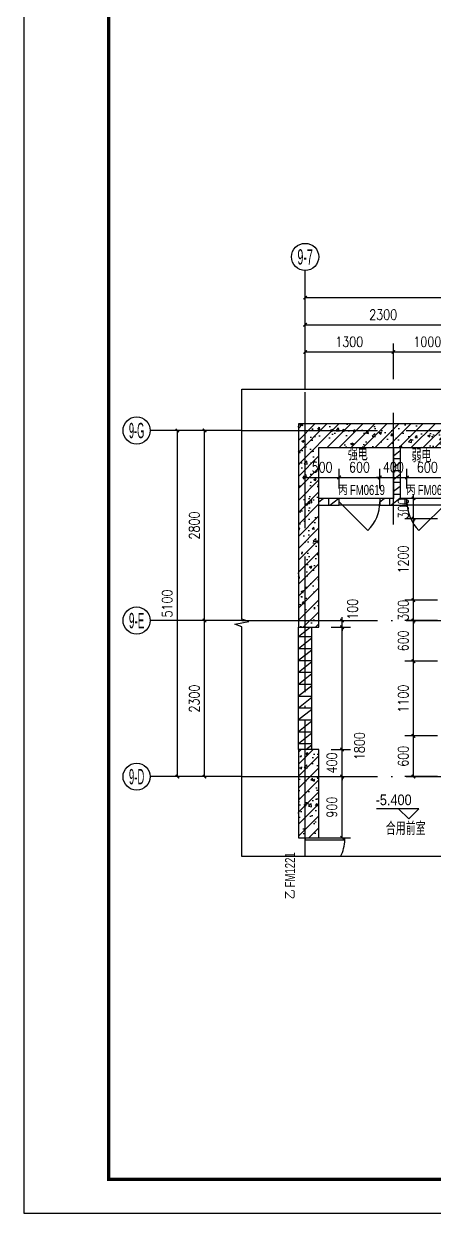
# Model space of a CAD drawing. Extents: x 718358 to 1668613, y -348838 to -159582.
# Drawn here: x 749908 to 755953, y -263294 to -245770 of the extents above; entities that cross this region are included whole.
import ezdxf
from ezdxf.enums import TextEntityAlignment as Align

# ---------------------------------------------------------------- set-up
doc = ezdxf.new("R2010")
doc.units = 0
doc.header["$LTSCALE"] = 1000
doc.linetypes.add('DOTE', pattern=[2.42, 2, -0.2, 0.02, -0.2])
for name, color, linetype in [('建-图框', 4, 'Continuous'), ('建-墙体', 2, 'Continuous'), ('建-尺寸', 73, 'Continuous'), ('建-影线', 8, 'Continuous'), ('建-房间名', 7, 'Continuous'), ('建-柱子', 6, 'Continuous'), ('建-标高', 3, 'Continuous'), ('建-符号', 3, 'Continuous'), ('建-轴标', 3, 'Continuous'), ('建-轴网', 14, 'DOTE'), ('建-门', 4, 'Continuous'), ('建-门窗', 4, 'Continuous'), ('建-门窗-编号', 7, 'Continuous')]:
    doc.layers.add(name, color=color, linetype=linetype)
doc.styles.add('_TCH_AXIS', font='gt宽度调整.shx', dxfattribs={"bigfont": 'gt国标汉字.shx'})
doc.styles.add('_TCH_DIM', font='gt单线西文.shx', dxfattribs={"width": 0.8, "bigfont": 'gt单线中文.shx'})
doc.styles.add('_TCH_WINDOW', font='gt单线西文.shx', dxfattribs={"height": 3.5, "bigfont": 'gt单线中文.shx'})
doc.styles.add('DIM_FONT', font='SIMPLEX.shx', dxfattribs={"width": 0.8, "bigfont": 'GBCBIG.shx'})
doc.dimstyles.new('DIMN50', dxfattribs={"dimscale": 0.5, "dimtxt": 300, "dimasz": 100, "dimexe": 250, "dimexo": 300, "dimgap": 150, "dimtad": 1, "dimdec": 0, "dimzin": 0, "dimdsep": 46, "dimtxsty": 'DIM_FONT', "dimblk": 'ARCHTICK', "dimcen": 0.09, "dimdle": 1, "dimclrt": 7, "dimazin": 2, "dimtfac": 1, "dimtdec": 0, "dimtix": 1, "dimtmove": 2, "dimatfit": 3, "dimldrblk": 'ARCHTICK', "dimfxl": 1, "dimtolj": 1, "dimtzin": 0, "dimarcsym": 0})
pattern_1 = [(0, (0, 0), (0, 175), []), (37.875, (200, 0), (-84.807639, 109.038328), []), (90, (200, 0), (-225, 1e-14), [])]
pattern_2 = [(45, (0, 0), (-88.388348, 88.388348), []), (50, (0, 0), (358.63009, -31.37607), [37.5, -412.5]), (355, (0, 0), (-69.37567, 376.09607), [30, -330]), (100.4514, (29.9, -2.6), (289.25469, 344.71977), [31.8701, -350.57106]), (46.1842, (0, 100), (533.62052, -82.7595), [56.25, -618.75]), (96.6356, (44.47, 93.1), (467.33135, 487.05894), [47.80514, -525.8565]), (351.1842, (0, 100), (467.33097, 487.0593), [45, -495]), (21, (50, 75), (298.45353, -201.30945), [37.5, -412.5]), (326, (50, 75), (121.65767, 362.57502), [30, -330]), (71.4514, (74.87, 58.22), (420.11131, 161.26525), [31.8701, -350.57106]), (37.5, (0, 0), (6.079928, 166.446927), [0, -326, 0, -335, 0, -331.25]), (7.5, (0, 0), (131.53477, 197.205856), [0, -191, 0, -318.5, 0, -126.25]), (327.5, (-111.5, 0), (266.911218, -11.277436), [0, -125, 0, -390, 0, -517.5]), (317.5, (-161.5, 0), (291.593085, 50.05249), [0, -162.5, 0, -259, 0, -367.5])]

# ---------------------------------------------------------------- blocks, each defined once
blk = doc.blocks.new('_ArchTick')
at = {"color": 0, "linetype": 'ByBlock', "const_width": 0.4}
blk.add_lwpolyline([(-0.5, -0.5), (0.5, 0.5)], dxfattribs=at)
blk = doc.blocks.new('*D3106')
at = {"layer": 'Defpoints', "color": 0, "transparency": 16777216}
for p in [(755647, -256262), (756152, -256262), (756152, -256862)]:
    blk.add_point(p, dxfattribs=at)
at = {"layer": '建-尺寸', "color": 0, "lineweight": -2, "transparency": 16777216}
for p, q in [((756002, -256262), (755522, -256262)), ((755647, -256863), (755647, -256262)), ((756002, -256862), (755522, -256862))]:
    blk.add_line(p, q, dxfattribs=at)
at = {"layer": '建-尺寸', "color": 0, "lineweight": -2, "transparency": 16777216, "xscale": 50, "yscale": 50, "zscale": 50}
for p, rotation in [((755647, -256262), 90), ((755647, -256862), 270)]:
    blk.add_blockref('_ArchTick', p, dxfattribs=dict(at, rotation=rotation))
at = {"layer": '建-尺寸', "color": 7, "transparency": 16777216, "insert": (755497, -256562), "char_height": 150, "attachment_point": 5, "rotation": 90, "style": 'DIM_FONT'}
blk.add_mtext('\\A1;600', dxfattribs=at)
blk = doc.blocks.new('*D3107')
at = {"layer": 'Defpoints', "color": 0, "transparency": 16777216}
for p in [(755647, -255162), (756152, -255162), (756152, -256262)]:
    blk.add_point(p, dxfattribs=at)
at = {"layer": '建-尺寸', "color": 0, "lineweight": -2, "transparency": 16777216}
for p, q in [((756002, -255162), (755522, -255162)), ((755647, -256263), (755647, -255162)), ((756002, -256262), (755522, -256262))]:
    blk.add_line(p, q, dxfattribs=at)
at = {"layer": '建-尺寸', "color": 0, "lineweight": -2, "transparency": 16777216, "xscale": 50, "yscale": 50, "zscale": 50}
for p, rotation in [((755647, -255162), 90), ((755647, -256262), 270)]:
    blk.add_blockref('_ArchTick', p, dxfattribs=dict(at, rotation=rotation))
at = {"layer": '建-尺寸', "color": 7, "transparency": 16777216, "insert": (755497, -255712), "char_height": 150, "attachment_point": 5, "rotation": 90, "style": 'DIM_FONT'}
blk.add_mtext('\\A1;1100', dxfattribs=at)
blk = doc.blocks.new('*D3108')
at = {"layer": 'Defpoints', "color": 0, "transparency": 16777216}
for p in [(755647, -254562), (756152, -254562), (756152, -255162)]:
    blk.add_point(p, dxfattribs=at)
at = {"layer": '建-尺寸', "color": 0, "lineweight": -2, "transparency": 16777216}
for p, q in [((756002, -254562), (755522, -254562)), ((755647, -255163), (755647, -254562)), ((756002, -255162), (755522, -255162))]:
    blk.add_line(p, q, dxfattribs=at)
at = {"layer": '建-尺寸', "color": 0, "lineweight": -2, "transparency": 16777216, "xscale": 50, "yscale": 50, "zscale": 50}
for p, rotation in [((755647, -254562), 90), ((755647, -255162), 270)]:
    blk.add_blockref('_ArchTick', p, dxfattribs=dict(at, rotation=rotation))
at = {"layer": '建-尺寸', "color": 7, "transparency": 16777216, "insert": (755497, -254862), "char_height": 150, "attachment_point": 5, "rotation": 90, "style": 'DIM_FONT'}
blk.add_mtext('\\A1;600', dxfattribs=at)
blk = doc.blocks.new('*D3109')
at = {"layer": 'Defpoints', "color": 0, "transparency": 16777216}
for p in [(755647, -254262), (756152, -254262), (756152, -254562)]:
    blk.add_point(p, dxfattribs=at)
at = {"layer": '建-尺寸', "color": 0, "lineweight": -2, "transparency": 16777216}
for p, q in [((756002, -254262), (755522, -254262)), ((755647, -254262), (755647, -254212)), ((755647, -254562), (755647, -254262)), ((756002, -254562), (755522, -254562)), ((755647, -254562), (755647, -254612))]:
    blk.add_line(p, q, dxfattribs=at)
at = {"layer": '建-尺寸', "color": 0, "lineweight": -2, "transparency": 16777216, "xscale": 50, "yscale": 50, "zscale": 50}
for p, rotation in [((755647, -254262), 270), ((755647, -254562), 90)]:
    blk.add_blockref('_ArchTick', p, dxfattribs=dict(at, rotation=rotation))
at = {"layer": '建-尺寸', "color": 7, "transparency": 16777216, "insert": (755497, -254412), "char_height": 150, "attachment_point": 5, "rotation": 90, "style": 'DIM_FONT'}
blk.add_mtext('\\A1;300', dxfattribs=at)
blk = doc.blocks.new('*D3110')
at = {"layer": 'Defpoints', "color": 0, "transparency": 16777216}
for p in [(755647, -253062), (756152, -253062), (756152, -254262)]:
    blk.add_point(p, dxfattribs=at)
at = {"layer": '建-尺寸', "color": 0, "lineweight": -2, "transparency": 16777216}
for p, q in [((756002, -253062), (755522, -253062)), ((755647, -254263), (755647, -253062)), ((756002, -254262), (755522, -254262))]:
    blk.add_line(p, q, dxfattribs=at)
at = {"layer": '建-尺寸', "color": 0, "lineweight": -2, "transparency": 16777216, "xscale": 50, "yscale": 50, "zscale": 50}
for p, rotation in [((755647, -253062), 90), ((755647, -254262), 270)]:
    blk.add_blockref('_ArchTick', p, dxfattribs=dict(at, rotation=rotation))
at = {"layer": '建-尺寸', "color": 7, "transparency": 16777216, "insert": (755497, -253662), "char_height": 150, "attachment_point": 5, "rotation": 90, "style": 'DIM_FONT'}
blk.add_mtext('\\A1;1200', dxfattribs=at)
blk = doc.blocks.new('*D3111')
at = {"layer": 'Defpoints', "color": 0, "transparency": 16777216}
for p in [(755647, -252762), (756152, -252762), (756152, -253062)]:
    blk.add_point(p, dxfattribs=at)
at = {"layer": '建-尺寸', "color": 0, "lineweight": -2, "transparency": 16777216}
for p, q in [((756002, -252762), (755522, -252762)), ((755647, -252762), (755647, -252712)), ((755647, -253062), (755647, -252762)), ((756002, -253062), (755522, -253062)), ((755647, -253062), (755647, -253112))]:
    blk.add_line(p, q, dxfattribs=at)
at = {"layer": '建-尺寸', "color": 0, "lineweight": -2, "transparency": 16777216, "xscale": 50, "yscale": 50, "zscale": 50}
for p, rotation in [((755647, -252762), 270), ((755647, -253062), 90)]:
    blk.add_blockref('_ArchTick', p, dxfattribs=dict(at, rotation=rotation))
at = {"layer": '建-尺寸', "color": 7, "transparency": 16777216, "insert": (755497, -252912), "char_height": 150, "attachment_point": 5, "rotation": 90, "style": 'DIM_FONT'}
blk.add_mtext('\\A1;300', dxfattribs=at)
blk = doc.blocks.new('*D3113')
at = {"layer": 'Defpoints', "color": 0, "transparency": 16777216}
for p in [(756152, -252454), (755552, -252765), (756152, -252765)]:
    blk.add_point(p, dxfattribs=at)
at = {"layer": '建-尺寸', "color": 0, "lineweight": -2, "transparency": 16777216}
for p, q in [((755552, -252615), (755552, -252329)), ((756152, -252615), (756152, -252329)), ((755551, -252454), (756152, -252454))]:
    blk.add_line(p, q, dxfattribs=at)
at = {"layer": '建-尺寸', "color": 0, "lineweight": -2, "transparency": 16777216, "xscale": 50, "yscale": 50, "zscale": 50, "rotation": 180}
blk.add_blockref('_ArchTick', (755552, -252454), dxfattribs=at)
at = {"layer": '建-尺寸', "color": 0, "lineweight": -2, "transparency": 16777216, "xscale": 50, "yscale": 50, "zscale": 50}
blk.add_blockref('_ArchTick', (756152, -252454), dxfattribs=at)
at = {"layer": '建-尺寸', "color": 7, "transparency": 16777216, "insert": (755852, -252304), "char_height": 150, "attachment_point": 5, "style": 'DIM_FONT'}
blk.add_mtext('\\A1;600', dxfattribs=at)
blk = doc.blocks.new('*D3114')
at = {"layer": 'Defpoints', "color": 0, "transparency": 16777216}
for p in [(755552, -252454), (755152, -252765), (755552, -252765)]:
    blk.add_point(p, dxfattribs=at)
at = {"layer": '建-尺寸', "color": 0, "lineweight": -2, "transparency": 16777216}
for p, q in [((755152, -252615), (755152, -252329)), ((755552, -252615), (755552, -252329)), ((755152, -252454), (755102, -252454)), ((755152, -252454), (755552, -252454)), ((755552, -252454), (755602, -252454))]:
    blk.add_line(p, q, dxfattribs=at)
at = {"layer": '建-尺寸', "color": 0, "lineweight": -2, "transparency": 16777216, "xscale": 50, "yscale": 50, "zscale": 50}
blk.add_blockref('_ArchTick', (755152, -252454), dxfattribs=at)
at = {"layer": '建-尺寸', "color": 0, "lineweight": -2, "transparency": 16777216, "xscale": 50, "yscale": 50, "zscale": 50, "rotation": 180}
blk.add_blockref('_ArchTick', (755552, -252454), dxfattribs=at)
at = {"layer": '建-尺寸', "color": 7, "transparency": 16777216, "insert": (755352, -252304), "char_height": 150, "attachment_point": 5, "style": 'DIM_FONT'}
blk.add_mtext('\\A1;400', dxfattribs=at)
blk = doc.blocks.new('*D3115')
at = {"layer": 'Defpoints', "color": 0, "transparency": 16777216}
for p in [(755152, -252454), (754552, -252765), (755152, -252765)]:
    blk.add_point(p, dxfattribs=at)
at = {"layer": '建-尺寸', "color": 0, "lineweight": -2, "transparency": 16777216}
for p, q in [((754552, -252615), (754552, -252329)), ((755152, -252615), (755152, -252329)), ((754551, -252454), (755152, -252454))]:
    blk.add_line(p, q, dxfattribs=at)
at = {"layer": '建-尺寸', "color": 0, "lineweight": -2, "transparency": 16777216, "xscale": 50, "yscale": 50, "zscale": 50, "rotation": 180}
blk.add_blockref('_ArchTick', (754552, -252454), dxfattribs=at)
at = {"layer": '建-尺寸', "color": 0, "lineweight": -2, "transparency": 16777216, "xscale": 50, "yscale": 50, "zscale": 50}
blk.add_blockref('_ArchTick', (755152, -252454), dxfattribs=at)
at = {"layer": '建-尺寸', "color": 7, "transparency": 16777216, "insert": (754852, -252304), "char_height": 150, "attachment_point": 5, "style": 'DIM_FONT'}
blk.add_mtext('\\A1;600', dxfattribs=at)
blk = doc.blocks.new('*D3116')
at = {"layer": 'Defpoints', "color": 0, "transparency": 16777216}
for p in [(754552, -252454), (754052, -252765), (754552, -252765)]:
    blk.add_point(p, dxfattribs=at)
at = {"layer": '建-尺寸', "color": 0, "lineweight": -2, "transparency": 16777216}
for p, q in [((754052, -252615), (754052, -252329)), ((754552, -252615), (754552, -252329)), ((754051, -252454), (754552, -252454))]:
    blk.add_line(p, q, dxfattribs=at)
at = {"layer": '建-尺寸', "color": 0, "lineweight": -2, "transparency": 16777216, "xscale": 50, "yscale": 50, "zscale": 50, "rotation": 180}
blk.add_blockref('_ArchTick', (754052, -252454), dxfattribs=at)
at = {"layer": '建-尺寸', "color": 0, "lineweight": -2, "transparency": 16777216, "xscale": 50, "yscale": 50, "zscale": 50}
blk.add_blockref('_ArchTick', (754552, -252454), dxfattribs=at)
at = {"layer": '建-尺寸', "color": 7, "transparency": 16777216, "insert": (754302, -252304), "char_height": 150, "attachment_point": 5, "style": 'DIM_FONT'}
blk.add_mtext('\\A1;500', dxfattribs=at)
blk = doc.blocks.new('*D3117')
at = {"layer": 'Defpoints', "color": 0, "transparency": 16777216}
for p in [(754284, -254562), (754596, -254562), (754284, -254662)]:
    blk.add_point(p, dxfattribs=at)
at = {"layer": '建-尺寸', "color": 0, "lineweight": -2, "transparency": 16777216}
for p, q in [((754434, -254562), (754721, -254562)), ((754596, -254562), (754596, -254512)), ((754596, -254662), (754596, -254562)), ((754434, -254662), (754721, -254662)), ((754596, -254662), (754596, -254712))]:
    blk.add_line(p, q, dxfattribs=at)
at = {"layer": '建-尺寸', "color": 0, "lineweight": -2, "transparency": 16777216, "xscale": 50, "yscale": 50, "zscale": 50}
for p, rotation in [((754596, -254562), 270), ((754596, -254662), 90)]:
    blk.add_blockref('_ArchTick', p, dxfattribs=dict(at, rotation=rotation))
at = {"layer": '建-尺寸', "color": 7, "transparency": 16777216, "insert": (754751, -254396), "char_height": 150, "attachment_point": 5, "rotation": 90, "style": 'DIM_FONT'}
blk.add_mtext('\\A1;100', dxfattribs=at)
blk = doc.blocks.new('*D3118')
at = {"layer": 'Defpoints', "color": 0, "transparency": 16777216}
for p in [(754284, -254662), (754596, -254662), (754284, -256462)]:
    blk.add_point(p, dxfattribs=at)
at = {"layer": '建-尺寸', "color": 0, "lineweight": -2, "transparency": 16777216}
for p, q in [((754434, -254662), (754721, -254662)), ((754596, -256463), (754596, -254662)), ((754434, -256462), (754721, -256462))]:
    blk.add_line(p, q, dxfattribs=at)
at = {"layer": '建-尺寸', "color": 0, "lineweight": -2, "transparency": 16777216, "xscale": 50, "yscale": 50, "zscale": 50}
for p, rotation in [((754596, -254662), 90), ((754596, -256462), 270)]:
    blk.add_blockref('_ArchTick', p, dxfattribs=dict(at, rotation=rotation))
at = {"layer": '建-尺寸', "color": 7, "transparency": 16777216, "insert": (754853, -256412), "char_height": 150, "attachment_point": 5, "rotation": 90, "style": 'DIM_FONT'}
blk.add_mtext('\\A1;1800', dxfattribs=at)
blk = doc.blocks.new('*D3119')
at = {"layer": 'Defpoints', "color": 0, "transparency": 16777216}
for p in [(754284, -256462), (754596, -256462), (754284, -256862)]:
    blk.add_point(p, dxfattribs=at)
at = {"layer": '建-尺寸', "color": 0, "lineweight": -2, "transparency": 16777216}
for p, q in [((754434, -256462), (754721, -256462)), ((754596, -256462), (754596, -256412)), ((754596, -256862), (754596, -256462)), ((754434, -256862), (754721, -256862)), ((754596, -256862), (754596, -256912))]:
    blk.add_line(p, q, dxfattribs=at)
at = {"layer": '建-尺寸', "color": 0, "lineweight": -2, "transparency": 16777216, "xscale": 50, "yscale": 50, "zscale": 50}
for p, rotation in [((754596, -256462), 270), ((754596, -256862), 90)]:
    blk.add_blockref('_ArchTick', p, dxfattribs=dict(at, rotation=rotation))
at = {"layer": '建-尺寸', "color": 7, "transparency": 16777216, "insert": (754446, -256662), "char_height": 150, "attachment_point": 5, "rotation": 90, "style": 'DIM_FONT'}
blk.add_mtext('\\A1;400', dxfattribs=at)
blk = doc.blocks.new('*D3120')
at = {"layer": 'Defpoints', "color": 0, "transparency": 16777216}
for p in [(754284, -256862), (754596, -256862), (754284, -257762)]:
    blk.add_point(p, dxfattribs=at)
at = {"layer": '建-尺寸', "color": 0, "lineweight": -2, "transparency": 16777216}
for p, q in [((754434, -256862), (754721, -256862)), ((754596, -257763), (754596, -256862)), ((754434, -257762), (754721, -257762))]:
    blk.add_line(p, q, dxfattribs=at)
at = {"layer": '建-尺寸', "color": 0, "lineweight": -2, "transparency": 16777216, "xscale": 50, "yscale": 50, "zscale": 50}
for p, rotation in [((754596, -256862), 90), ((754596, -257762), 270)]:
    blk.add_blockref('_ArchTick', p, dxfattribs=dict(at, rotation=rotation))
at = {"layer": '建-尺寸', "color": 7, "transparency": 16777216, "insert": (754446, -257312), "char_height": 150, "attachment_point": 5, "rotation": 90, "style": 'DIM_FONT'}
blk.add_mtext('\\A1;900', dxfattribs=at)
blk = doc.blocks.new('*D3304')
at = {"layer": 'Defpoints', "color": 0, "transparency": 16777216}
for p in [(752570, -254562), (753070, -254562), (753070, -256862)]:
    blk.add_point(p, dxfattribs=at)
at = {"layer": '建-尺寸', "color": 0, "lineweight": -2, "transparency": 16777216}
for p, q in [((752920, -254562), (752445, -254562)), ((752570, -256863), (752570, -254562)), ((752920, -256862), (752445, -256862))]:
    blk.add_line(p, q, dxfattribs=at)
at = {"layer": '建-尺寸', "color": 0, "lineweight": -2, "transparency": 16777216, "xscale": 50, "yscale": 50, "zscale": 50}
for p, rotation in [((752570, -254562), 90), ((752570, -256862), 270)]:
    blk.add_blockref('_ArchTick', p, dxfattribs=dict(at, rotation=rotation))
at = {"layer": '建-尺寸', "color": 7, "transparency": 16777216, "insert": (752420, -255712), "char_height": 150, "attachment_point": 5, "rotation": 90, "style": 'DIM_FONT'}
blk.add_mtext('\\A1;2300', dxfattribs=at)
blk = doc.blocks.new('*D3305')
at = {"layer": 'Defpoints', "color": 0, "transparency": 16777216}
for p in [(752570, -251762), (753070, -251762), (753070, -254562)]:
    blk.add_point(p, dxfattribs=at)
at = {"layer": '建-尺寸', "color": 0, "lineweight": -2, "transparency": 16777216}
for p, q in [((752920, -251762), (752445, -251762)), ((752570, -254563), (752570, -251762)), ((752920, -254562), (752445, -254562))]:
    blk.add_line(p, q, dxfattribs=at)
at = {"layer": '建-尺寸', "color": 0, "lineweight": -2, "transparency": 16777216, "xscale": 50, "yscale": 50, "zscale": 50}
for p, rotation in [((752570, -251762), 90), ((752570, -254562), 270)]:
    blk.add_blockref('_ArchTick', p, dxfattribs=dict(at, rotation=rotation))
at = {"layer": '建-尺寸', "color": 7, "transparency": 16777216, "insert": (752420, -253162), "char_height": 150, "attachment_point": 5, "rotation": 90, "style": 'DIM_FONT'}
blk.add_mtext('\\A1;2800', dxfattribs=at)
blk = doc.blocks.new('*D3306')
at = {"layer": 'Defpoints', "color": 0, "transparency": 16777216}
for p in [(752170, -251762), (752770, -251762), (752770, -256862)]:
    blk.add_point(p, dxfattribs=at)
at = {"layer": '建-尺寸', "color": 0, "lineweight": -2, "transparency": 16777216}
for p, q in [((752620, -251762), (752045, -251762)), ((752170, -256863), (752170, -251762)), ((752620, -256862), (752045, -256862))]:
    blk.add_line(p, q, dxfattribs=at)
at = {"layer": '建-尺寸', "color": 0, "lineweight": -2, "transparency": 16777216, "xscale": 50, "yscale": 50, "zscale": 50}
for p, rotation in [((752170, -251762), 90), ((752170, -256862), 270)]:
    blk.add_blockref('_ArchTick', p, dxfattribs=dict(at, rotation=rotation))
at = {"layer": '建-尺寸', "color": 7, "transparency": 16777216, "insert": (752020, -254312), "char_height": 150, "attachment_point": 5, "rotation": 90, "style": 'DIM_FONT'}
blk.add_mtext('\\A1;5100', dxfattribs=at)
blk = doc.blocks.new('*D3310')
at = {"layer": 'Defpoints', "color": 0, "transparency": 16777216}
for p in [(764952, -249805), (754052, -250976), (764952, -250976)]:
    blk.add_point(p, dxfattribs=at)
at = {"layer": '建-尺寸', "color": 0, "lineweight": -2, "transparency": 16777216}
for p, q in [((754052, -250826), (754052, -249680)), ((764952, -250826), (764952, -249680)), ((754051, -249805), (764953, -249805))]:
    blk.add_line(p, q, dxfattribs=at)
at = {"layer": '建-尺寸', "color": 0, "lineweight": -2, "transparency": 16777216, "xscale": 50, "yscale": 50, "zscale": 50, "rotation": 180}
blk.add_blockref('_ArchTick', (754052, -249805), dxfattribs=at)
at = {"layer": '建-尺寸', "color": 0, "lineweight": -2, "transparency": 16777216, "xscale": 50, "yscale": 50, "zscale": 50}
blk.add_blockref('_ArchTick', (764952, -249805), dxfattribs=at)
at = {"layer": '建-尺寸', "color": 7, "transparency": 16777216, "insert": (759502, -249655), "char_height": 150, "attachment_point": 5, "style": 'DIM_FONT'}
blk.add_mtext('\\A1;10900', dxfattribs=at)
blk = doc.blocks.new('*D3311')
at = {"layer": 'Defpoints', "color": 0, "transparency": 16777216}
for p in [(755352, -250605), (754052, -251155), (755352, -251155)]:
    blk.add_point(p, dxfattribs=at)
at = {"layer": '建-尺寸', "color": 0, "lineweight": -2, "transparency": 16777216}
for p, q in [((754052, -251005), (754052, -250480)), ((755352, -251005), (755352, -250480)), ((754051, -250605), (755353, -250605))]:
    blk.add_line(p, q, dxfattribs=at)
at = {"layer": '建-尺寸', "color": 0, "lineweight": -2, "transparency": 16777216, "xscale": 50, "yscale": 50, "zscale": 50, "rotation": 180}
blk.add_blockref('_ArchTick', (754052, -250605), dxfattribs=at)
at = {"layer": '建-尺寸', "color": 0, "lineweight": -2, "transparency": 16777216, "xscale": 50, "yscale": 50, "zscale": 50}
blk.add_blockref('_ArchTick', (755352, -250605), dxfattribs=at)
at = {"layer": '建-尺寸', "color": 7, "transparency": 16777216, "insert": (754702, -250455), "char_height": 150, "attachment_point": 5, "style": 'DIM_FONT'}
blk.add_mtext('\\A1;1300', dxfattribs=at)
blk = doc.blocks.new('*D3312')
at = {"layer": 'Defpoints', "color": 0, "transparency": 16777216}
for p in [(756352, -250605), (755352, -251155), (756352, -251155)]:
    blk.add_point(p, dxfattribs=at)
at = {"layer": '建-尺寸', "color": 0, "lineweight": -2, "transparency": 16777216}
for p, q in [((755352, -251005), (755352, -250480)), ((756352, -251005), (756352, -250480)), ((755352, -250605), (756352, -250605))]:
    blk.add_line(p, q, dxfattribs=at)
at = {"layer": '建-尺寸', "color": 0, "lineweight": -2, "transparency": 16777216, "xscale": 50, "yscale": 50, "zscale": 50, "rotation": 180}
blk.add_blockref('_ArchTick', (755352, -250605), dxfattribs=at)
at = {"layer": '建-尺寸', "color": 0, "lineweight": -2, "transparency": 16777216, "xscale": 50, "yscale": 50, "zscale": 50}
blk.add_blockref('_ArchTick', (756352, -250605), dxfattribs=at)
at = {"layer": '建-尺寸', "color": 7, "transparency": 16777216, "insert": (755852, -250455), "char_height": 150, "attachment_point": 5, "style": 'DIM_FONT'}
blk.add_mtext('\\A1;1000', dxfattribs=at)
blk = doc.blocks.new('*D3316')
at = {"layer": 'Defpoints', "color": 0, "transparency": 16777216}
for p in [(756352, -250205), (754052, -251155), (756352, -251155)]:
    blk.add_point(p, dxfattribs=at)
at = {"layer": '建-尺寸', "color": 0, "lineweight": -2, "transparency": 16777216}
for p, q in [((754052, -251005), (754052, -250080)), ((754052, -250205), (756352, -250205)), ((756352, -251005), (756352, -250080))]:
    blk.add_line(p, q, dxfattribs=at)
at = {"layer": '建-尺寸', "color": 0, "lineweight": -2, "transparency": 16777216, "xscale": 50, "yscale": 50, "zscale": 50, "rotation": 180}
blk.add_blockref('_ArchTick', (754052, -250205), dxfattribs=at)
at = {"layer": '建-尺寸', "color": 0, "lineweight": -2, "transparency": 16777216, "xscale": 50, "yscale": 50, "zscale": 50}
blk.add_blockref('_ArchTick', (756352, -250205), dxfattribs=at)
at = {"layer": '建-尺寸', "color": 7, "transparency": 16777216, "insert": (755202, -250055), "char_height": 150, "attachment_point": 5, "style": 'DIM_FONT'}
blk.add_mtext('\\A1;2300', dxfattribs=at)

msp = doc.modelspace()

# ---------------------------------------------------------------- hatches: boundary and pattern name
at = {"layer": '建-影线'}
h = msp.add_hatch(dxfattribs=at)
h.set_pattern_fill('钢筋混凝土', color=256, scale=50, style=0)
h.set_pattern_definition(pattern_2)
h.paths.add_polyline_path([(754251.9, -252012.4), (756451.9, -252012.4), (756451.9, -251662.4), (753951.9, -251662.4), (753951.9, -254662.4), (754251.9, -254662.4)])
h = msp.add_hatch(dxfattribs=at)
h.set_pattern_fill('空心砖', color=256, scale=50, style=0)
h.set_pattern_definition(pattern_1)
h.paths.add_polyline_path([(755451.9, -252012.4), (755351.9, -252012.4), (755351.9, -252762.6), (755385.2, -252796), (755451.9, -252762.6)])
h = msp.add_hatch(dxfattribs=at)
h.set_pattern_fill('空心砖', color=256, scale=50, style=0)
h.set_pattern_definition(pattern_1)
h.paths.add_polyline_path([(754251.9, -252862.6), (754551.9, -252862.6), (754551.9, -252762.6), (754251.9, -252762.6)])
h = msp.add_hatch(dxfattribs=at)
h.set_pattern_fill('空心砖', color=256, scale=50, style=0)
h.set_pattern_definition(pattern_1)
h.paths.add_polyline_path([(755351.9, -252762.6), (755151.9, -252762.6), (755151.9, -252862.6), (755351.9, -252862.6), (755385.2, -252796)])
h = msp.add_hatch(dxfattribs=at)
h.set_pattern_fill('空心砖', color=256, scale=50, style=0)
h.set_pattern_definition(pattern_1)
h.paths.add_polyline_path([(755351.9, -252862.6), (755551.9, -252862.6), (755551.9, -252762.6), (755451.9, -252762.6), (755385.2, -252796)])
h = msp.add_hatch(dxfattribs=at)
h.set_pattern_fill('空心砖', color=256, scale=50, style=0)
h.set_pattern_definition(pattern_1)
h.paths.add_polyline_path([(754151.9, -254662.4), (753951.9, -254662.4), (753951.9, -256462.4), (754151.9, -256462.4)])
h = msp.add_hatch(dxfattribs=at)
h.set_pattern_fill('钢筋混凝土', color=256, scale=50, style=0)
h.set_pattern_definition(pattern_2)
h.paths.add_polyline_path([(753951.9, -256462.4), (753951.9, -257762.4), (754251.9, -257762.4), (754251.9, -256462.4)])

# ---------------------------------------------------------------- linework, layer by layer
at = {"layer": '建-图框'}
msp.add_lwpolyline([(749908.1, -263294.4), (802458.1, -263294.4), (802458.1, -233594.4), (749908.1, -233594.4)], close=True, dxfattribs=at)
at = {"layer": '建-图框', "const_width": 50}
msp.add_lwpolyline([(751158.1, -262794.4), (801958.1, -262794.4), (801958.1, -234094.4), (751158.1, -234094.4)], close=True, dxfattribs=at)
at = {"layer": '建-墙体'}
for p, q in [((755351.9, -252012.4), (755351.9, -252762.6)), ((755451.9, -252012.4), (755451.9, -252762.6)), ((754551.9, -252762.6), (754251.9, -252762.6)), ((754251.9, -252862.6), (754551.9, -252862.6)), ((754551.9, -252862.6), (754551.9, -252762.6)), ((755351.9, -252762.6), (755151.9, -252762.6)), ((755151.9, -252762.6), (755151.9, -252862.6)), ((755151.9, -252862.6), (755351.9, -252862.6)), ((755351.9, -252862.6), (755551.9, -252862.6)), ((755551.9, -252762.6), (755451.9, -252762.6)), ((755551.9, -252862.6), (755551.9, -252762.6)), ((753951.9, -256462.4), (753951.9, -254662.4)), ((754151.9, -256462.4), (754151.9, -254662.4))]:
    msp.add_line(p, q, dxfattribs=at)
at = {"layer": '建-柱子'}
for p, q in [((756451.9, -251662.4), (753951.9, -251662.4)), ((753951.9, -251662.4), (753951.9, -254662.4)), ((754251.9, -252012.4), (756451.9, -252012.4)), ((754251.9, -254662.4), (754251.9, -252012.4)), ((753951.9, -254662.4), (754251.9, -254662.4)), ((753951.9, -256462.4), (753951.9, -257762.4)), ((754251.9, -256462.4), (753951.9, -256462.4)), ((754251.9, -257762.4), (754251.9, -256462.4)), ((753951.9, -257762.4), (754251.9, -257762.4))]:
    msp.add_line(p, q, dxfattribs=at)
at = {"layer": '建-标高'}
for p, q in [((755728.3, -257335.2), (755105, -257335.2)), ((755578.3, -257485.2), (755428.3, -257335.2)), ((755578.3, -257485.2), (755728.3, -257335.2))]:
    msp.add_line(p, q, dxfattribs=at)
at = {"layer": '建-符号'}
for points in [[(753119.8, -251154.9), (759531.1, -251154.9), (759569.3, -251049.9), (759606.3, -251259.9), (759643.6, -251154.9), (766054.9, -251154.9)], [(753119.8, -258039.8), (753119.8, -254653.6), (753014.8, -254615.4), (753224.8, -254578.4), (753119.8, -254541.1), (753119.8, -251154.9)], [(766054.9, -258039.8), (759643.6, -258039.8), (759605.3, -258144.8), (759568.3, -257934.8), (759531.1, -258039.8), (753119.8, -258039.8)]]:
    msp.add_lwpolyline(points, dxfattribs=at)
at = {"layer": '建-轴标'}
for p, q in [((754052, -251154.9), (754052, -249404.9)), ((753119.8, -251762.4), (751769.8, -251762.4)), ((753119.8, -254562.4), (751769.8, -254562.4)), ((753119.8, -256862.4), (751769.8, -256862.4))]:
    msp.add_line(p, q, dxfattribs=at)
for centre in [(754052, -249204.9), (751569.8, -251762.4), (751569.8, -254562.4), (751569.8, -256862.4)]:
    msp.add_circle(centre, 200, dxfattribs=at)
at = {"layer": '建-轴网'}
for p, q in [((754051.9, -258039.8), (754051.9, -251154.9)), ((755351.9, -253147.8), (755351.9, -251502.8)), ((753119.8, -251762.4), (766054.9, -251762.4)), ((753119.8, -254562.4), (766054.9, -254562.4)), ((753119.8, -256862.4), (766054.9, -256862.4))]:
    msp.add_line(p, q, dxfattribs=at)
at = {"layer": '建-门'}
for p, q in [((755151.9, -252762.6), (754551.9, -252762.6)), ((754551.9, -252812.6), (754976.1, -253236.9)), ((755151.9, -252862.6), (754551.9, -252862.6)), ((756151.9, -252762.6), (755551.9, -252762.6)), ((756151.9, -252862.6), (755551.9, -252862.6)), ((756151.9, -252812.6), (755727.6, -253236.9))]:
    msp.add_line(p, q, dxfattribs=at)
for centre, start, end in [((754551.9, -252812.6), 315, 360), ((756151.9, -252812.6), 180, 225)]:
    msp.add_arc(centre, 600, start, end, dxfattribs=at)
at = {"layer": '建-门窗'}
for p, q in [((754051.9, -257762.4), (754636.9, -257762.4)), ((754051.9, -257762.4), (754051.9, -257792.4)), ((754636.9, -257792.4), (754636.9, -257762.4)), ((754051.9, -257792.4), (754636.9, -257792.4))]:
    msp.add_line(p, q, dxfattribs=at)
msp.add_arc((754051.9, -257777.4), 585, 333.35454, 358.53072, dxfattribs=at)

# ---------------------------------------------------------------- texts
at = {"layer": '建-房间名', "style": 'DIM_FONT', "width": 0.8}
for s, p in [('强电', (754680.9, -252204.7)), ('弱电', (755617.9, -252231.4)), ('合用前室', (755239.7, -257722.2))]:
    msp.add_text(s, height=192.91, dxfattribs=at).set_placement(p)
at = {"layer": '建-标高', "style": '_TCH_DIM', "width": 0.888889}
msp.add_text('-5.400', height=157.5, dxfattribs=at).set_placement((755090, -257282.7))
at = {"layer": '建-轴标', "style": '_TCH_AXIS'}
for s, width, p, p2 in [('9-7', 0.35, (753938.9, -249318.1), (754165.1, -249318.1)), ('9-G', 0.344262, (751456.6, -251875.6), (751682.9, -251875.6)), ('9-E', 0.355932, (751456.6, -254675.6), (751682.9, -254675.6)), ('9-D', 0.35, (751456.6, -256975.6), (751682.9, -256975.6))]:
    msp.add_text(s, height=226.27, dxfattribs=dict(at, width=width)).set_placement(p, p2, align=Align.FIT)
at = {"layer": '建-门窗-编号', "style": '_TCH_WINDOW'}
for s, rotation, p in [('丙', 360, (754536.4, -252712.6)), ('丙', 360, (755536.4, -252712.6)), ('乙', 90, (753903.8, -258667.9))]:
    msp.add_text(s, height=143.3, rotation=rotation, dxfattribs=at).set_placement(p)
at = {"layer": '建-门窗-编号', "style": '_TCH_WINDOW', "width": 0.705882}
for s, rotation, p in [('FM0619', 360, (754711.4, -252712.6)), ('FM0619', 360, (755711.4, -252712.6)), ('FM1221', 90, (753903.8, -258492.9))]:
    msp.add_text(s, height=148.75, rotation=rotation, dxfattribs=at).set_placement(p)

# ---------------------------------------------------------------- dimensions: what is measured, and where the dimension line sits
at = {"layer": '建-尺寸'}
for p1, p2, distance, picture, middle in [((754051.8, -250976.2), (764952.1, -250976.2), 1171.3, '*D3310', (759501.9, -249654.9)), ((754052.1, -251154.9), (756352, -251154.9), 950, '*D3316', (755202, -250054.9)), ((754052, -251154.9), (755352.1, -251154.9), 550, '*D3311', (754702, -250454.9)), ((755352.1, -251154.9), (756352, -251154.9), 550, '*D3312', (755852, -250454.9)), ((752769.7, -256862.4), (752769.7, -251762.4), 600, '*D3306', (752019.8, -254312.4)), ((753069.7, -254562.4), (753069.7, -251762.4), 500, '*D3305', (752419.8, -253162.4)), ((754051.9, -252764.7), (754551.9, -252764.7), 310.5, '*D3116', (754301.9, -252304.2)), ((754551.9, -252764.7), (755151.9, -252764.7), 310.5, '*D3115', (754851.9, -252304.2)), ((755151.9, -252764.7), (755551.9, -252764.7), 310.5, '*D3114', (755351.9, -252304.2)), ((755551.9, -252764.7), (756151.9, -252764.7), 310.5, '*D3113', (755851.9, -252304.2)), ((756151.9, -253062.4), (756151.9, -252762.4), 504.8, '*D3111', (755497, -252912.4)), ((756151.9, -254262.1), (756151.9, -253062.4), 504.8, '*D3110', (755497, -253662.3)), ((756151.9, -254562.4), (756151.9, -254262.1), 504.8, '*D3109', (755497, -254412.3)), ((753069.7, -256862.4), (753069.7, -254562.4), 500, '*D3304', (752419.8, -255712.4)), ((756151.9, -255162.1), (756151.9, -254562.4), 504.8, '*D3108', (755497, -254862.3)), ((756151.9, -256262.1), (756151.9, -255162.1), 504.8, '*D3107', (755497, -255712.1)), ((756151.9, -256862.4), (756151.9, -256262.1), 504.8, '*D3106', (755497, -256562.3)), ((754283.5, -256862.4), (754283.5, -256462.4), -312.4, '*D3119', (754445.9, -256662.4)), ((754283.5, -257762.4), (754283.5, -256862.4), -312.4, '*D3120', (754445.9, -257312.4))]:
    dim = msp.add_aligned_dim(p1=p1, p2=p2, distance=distance, dimstyle='DIMN50', dxfattribs=at)
    dim.commit()
    dim.dimension.update_dxf_attribs({"geometry": picture, "text_midpoint": middle})
for base, p1, p2, picture, middle in [((754595.9, -254562.4), (754283.5, -254662.4), (754283.5, -254562.4), '*D3117', (754750.9, -254395.9)), ((754595.9, -254662.4), (754283.5, -256462.4), (754283.5, -254662.4), '*D3118', (754853.4, -256412.4))]:
    dim = msp.add_linear_dim(base=base, p1=p1, p2=p2, angle=90, dimstyle='DIMN50', dxfattribs=at)
    dim.commit()
    dim.dimension.update_dxf_attribs({"geometry": picture, "text_midpoint": middle, "dimtype": 161})

doc.saveas('drawing.dxf')
